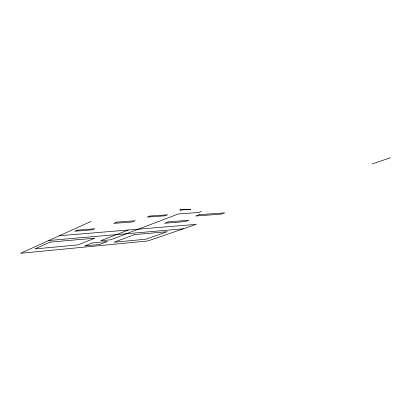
<?xml version="1.0" encoding="UTF-8"?>
<svg xmlns="http://www.w3.org/2000/svg" width="411" height="411" viewBox="0 0 411 411"><rect width="100%" height="100%" fill="white"/><g stroke="black" fill="none" stroke-linecap="round" stroke-linejoin="round"><path stroke-width="0.62" d="M91.001 221.442L20.55 253.284L147.811 240.98L196.278 224.349L59.389 235.729M128.289 230.001L100.659 240.718L110.585 239.803L126.552 233.736M126.264 233.761L178.456 213.92L198.456 212.518L201.441 211.424M372.161 163.994L390.45 157.716M48.852 240.492L183.285 228.809M50.127 242.13L34.822 248.943L78.095 244.884L94.833 238.169L50.127 242.13M77.088 230.165L74.725 231.218L92.501 229.795L94.941 228.757L77.088 230.165M116.688 222.13L113.708 223.384L132.167 221.997L135.229 220.758L116.688 222.13M149.866 216.052L147.313 217.08L165.022 215.821L167.637 214.809L149.866 216.052M92.341 242.932L84.707 245.917L99.626 244.488L107.461 241.524L92.341 242.932M180.213 209.934L179.854 210.072L190.75 209.24L180.213 209.934M168.114 221.889L164.472 223.24L185.032 221.616L188.762 220.281L168.114 221.889M134.659 234.578L114.011 242.223L145.725 239.223L167.308 231.686L134.659 234.578M199.263 214.706L195.651 216.011L221.056 214.141L224.755 212.857L199.263 214.706"/></g></svg>
